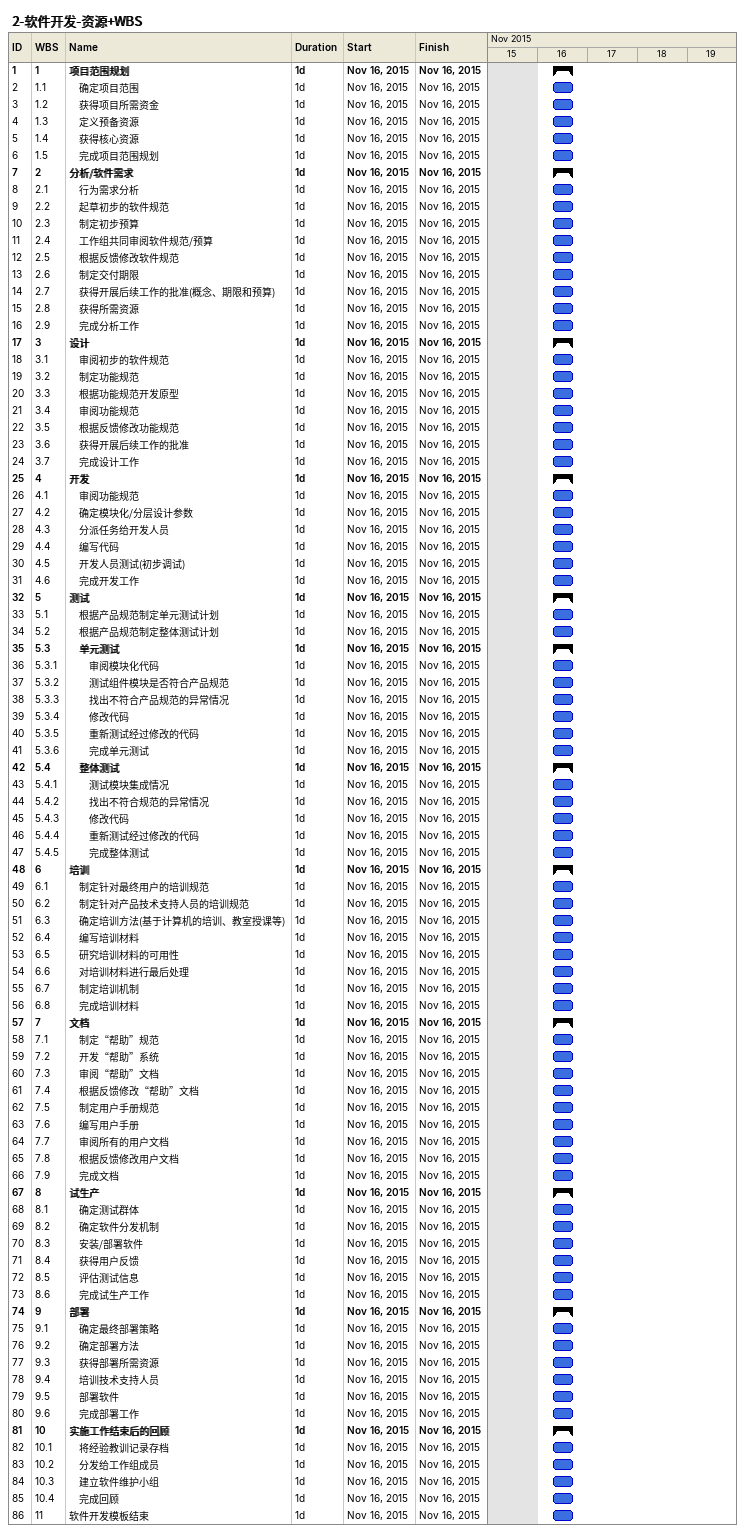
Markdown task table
2-软件开发-资源+WBS

| ID | WBS | Task | Duration | Start | Finish |
|---|---|---|---|---|---|
| 1 | 1 | **项目范围规划** | 1d | 2015-11-16 | 2015-11-16 |
| 2 | 1.1 | 确定项目范围 | 1d | 2015-11-16 | 2015-11-16 |
| 3 | 1.2 | 获得项目所需资金 | 1d | 2015-11-16 | 2015-11-16 |
| 4 | 1.3 | 定义预备资源 | 1d | 2015-11-16 | 2015-11-16 |
| 5 | 1.4 | 获得核心资源 | 1d | 2015-11-16 | 2015-11-16 |
| 6 | 1.5 | 完成项目范围规划 | 1d | 2015-11-16 | 2015-11-16 |
| 7 | 2 | **分析/软件需求** | 1d | 2015-11-16 | 2015-11-16 |
| 8 | 2.1 | 行为需求分析 | 1d | 2015-11-16 | 2015-11-16 |
| 9 | 2.2 | 起草初步的软件规范 | 1d | 2015-11-16 | 2015-11-16 |
| 10 | 2.3 | 制定初步预算 | 1d | 2015-11-16 | 2015-11-16 |
| 11 | 2.4 | 工作组共同审阅软件规范/预算 | 1d | 2015-11-16 | 2015-11-16 |
| 12 | 2.5 | 根据反馈修改软件规范 | 1d | 2015-11-16 | 2015-11-16 |
| 13 | 2.6 | 制定交付期限 | 1d | 2015-11-16 | 2015-11-16 |
| 14 | 2.7 | 获得开展后续工作的批准(概念、期限和预算) | 1d | 2015-11-16 | 2015-11-16 |
| 15 | 2.8 | 获得所需资源 | 1d | 2015-11-16 | 2015-11-16 |
| 16 | 2.9 | 完成分析工作 | 1d | 2015-11-16 | 2015-11-16 |
| 17 | 3 | **设计** | 1d | 2015-11-16 | 2015-11-16 |
| 18 | 3.1 | 审阅初步的软件规范 | 1d | 2015-11-16 | 2015-11-16 |
| 19 | 3.2 | 制定功能规范 | 1d | 2015-11-16 | 2015-11-16 |
| 20 | 3.3 | 根据功能规范开发原型 | 1d | 2015-11-16 | 2015-11-16 |
| 21 | 3.4 | 审阅功能规范 | 1d | 2015-11-16 | 2015-11-16 |
| 22 | 3.5 | 根据反馈修改功能规范 | 1d | 2015-11-16 | 2015-11-16 |
| 23 | 3.6 | 获得开展后续工作的批准 | 1d | 2015-11-16 | 2015-11-16 |
| 24 | 3.7 | 完成设计工作 | 1d | 2015-11-16 | 2015-11-16 |
| 25 | 4 | **开发** | 1d | 2015-11-16 | 2015-11-16 |
| 26 | 4.1 | 审阅功能规范 | 1d | 2015-11-16 | 2015-11-16 |
| 27 | 4.2 | 确定模块化/分层设计参数 | 1d | 2015-11-16 | 2015-11-16 |
| 28 | 4.3 | 分派任务给开发人员 | 1d | 2015-11-16 | 2015-11-16 |
| 29 | 4.4 | 编写代码 | 1d | 2015-11-16 | 2015-11-16 |
| 30 | 4.5 | 开发人员测试(初步调试) | 1d | 2015-11-16 | 2015-11-16 |
| 31 | 4.6 | 完成开发工作 | 1d | 2015-11-16 | 2015-11-16 |
| 32 | 5 | **测试** | 1d | 2015-11-16 | 2015-11-16 |
| 33 | 5.1 | 根据产品规范制定单元测试计划 | 1d | 2015-11-16 | 2015-11-16 |
| 34 | 5.2 | 根据产品规范制定整体测试计划 | 1d | 2015-11-16 | 2015-11-16 |
| 35 | 5.3 | **单元测试** | 1d | 2015-11-16 | 2015-11-16 |
| 36 | 5.3.1 | 审阅模块化代码 | 1d | 2015-11-16 | 2015-11-16 |
| 37 | 5.3.2 | 测试组件模块是否符合产品规范 | 1d | 2015-11-16 | 2015-11-16 |
| 38 | 5.3.3 | 找出不符合产品规范的异常情况 | 1d | 2015-11-16 | 2015-11-16 |
| 39 | 5.3.4 | 修改代码 | 1d | 2015-11-16 | 2015-11-16 |
| 40 | 5.3.5 | 重新测试经过修改的代码 | 1d | 2015-11-16 | 2015-11-16 |
| 41 | 5.3.6 | 完成单元测试 | 1d | 2015-11-16 | 2015-11-16 |
| 42 | 5.4 | **整体测试** | 1d | 2015-11-16 | 2015-11-16 |
| 43 | 5.4.1 | 测试模块集成情况 | 1d | 2015-11-16 | 2015-11-16 |
| 44 | 5.4.2 | 找出不符合规范的异常情况 | 1d | 2015-11-16 | 2015-11-16 |
| 45 | 5.4.3 | 修改代码 | 1d | 2015-11-16 | 2015-11-16 |
| 46 | 5.4.4 | 重新测试经过修改的代码 | 1d | 2015-11-16 | 2015-11-16 |
| 47 | 5.4.5 | 完成整体测试 | 1d | 2015-11-16 | 2015-11-16 |
| 48 | 6 | **培训** | 1d | 2015-11-16 | 2015-11-16 |
| 49 | 6.1 | 制定针对最终用户的培训规范 | 1d | 2015-11-16 | 2015-11-16 |
| 50 | 6.2 | 制定针对产品技术支持人员的培训规范 | 1d | 2015-11-16 | 2015-11-16 |
| 51 | 6.3 | 确定培训方法(基于计算机的培训、教室授课等) | 1d | 2015-11-16 | 2015-11-16 |
| 52 | 6.4 | 编写培训材料 | 1d | 2015-11-16 | 2015-11-16 |
| 53 | 6.5 | 研究培训材料的可用性 | 1d | 2015-11-16 | 2015-11-16 |
| 54 | 6.6 | 对培训材料进行最后处理 | 1d | 2015-11-16 | 2015-11-16 |
| 55 | 6.7 | 制定培训机制 | 1d | 2015-11-16 | 2015-11-16 |
| 56 | 6.8 | 完成培训材料 | 1d | 2015-11-16 | 2015-11-16 |
| 57 | 7 | **文档** | 1d | 2015-11-16 | 2015-11-16 |
| 58 | 7.1 | 制定“帮助”规范 | 1d | 2015-11-16 | 2015-11-16 |
| 59 | 7.2 | 开发“帮助”系统 | 1d | 2015-11-16 | 2015-11-16 |
| 60 | 7.3 | 审阅“帮助”文档 | 1d | 2015-11-16 | 2015-11-16 |
| 61 | 7.4 | 根据反馈修改“帮助”文档 | 1d | 2015-11-16 | 2015-11-16 |
| 62 | 7.5 | 制定用户手册规范 | 1d | 2015-11-16 | 2015-11-16 |
| 63 | 7.6 | 编写用户手册 | 1d | 2015-11-16 | 2015-11-16 |
| 64 | 7.7 | 审阅所有的用户文档 | 1d | 2015-11-16 | 2015-11-16 |
| 65 | 7.8 | 根据反馈修改用户文档 | 1d | 2015-11-16 | 2015-11-16 |
| 66 | 7.9 | 完成文档 | 1d | 2015-11-16 | 2015-11-16 |
| 67 | 8 | **试生产** | 1d | 2015-11-16 | 2015-11-16 |
| 68 | 8.1 | 确定测试群体 | 1d | 2015-11-16 | 2015-11-16 |
| 69 | 8.2 | 确定软件分发机制 | 1d | 2015-11-16 | 2015-11-16 |
| 70 | 8.3 | 安装/部署软件 | 1d | 2015-11-16 | 2015-11-16 |
| 71 | 8.4 | 获得用户反馈 | 1d | 2015-11-16 | 2015-11-16 |
| 72 | 8.5 | 评估测试信息 | 1d | 2015-11-16 | 2015-11-16 |
| 73 | 8.6 | 完成试生产工作 | 1d | 2015-11-16 | 2015-11-16 |
| 74 | 9 | **部署** | 1d | 2015-11-16 | 2015-11-16 |
| 75 | 9.1 | 确定最终部署策略 | 1d | 2015-11-16 | 2015-11-16 |
| 76 | 9.2 | 确定部署方法 | 1d | 2015-11-16 | 2015-11-16 |
| 77 | 9.3 | 获得部署所需资源 | 1d | 2015-11-16 | 2015-11-16 |
| 78 | 9.4 | 培训技术支持人员 | 1d | 2015-11-16 | 2015-11-16 |
| 79 | 9.5 | 部署软件 | 1d | 2015-11-16 | 2015-11-16 |
| 80 | 9.6 | 完成部署工作 | 1d | 2015-11-16 | 2015-11-16 |
| 81 | 10 | **实施工作结束后的回顾** | 1d | 2015-11-16 | 2015-11-16 |
| 82 | 10.1 | 将经验教训记录存档 | 1d | 2015-11-16 | 2015-11-16 |
| 83 | 10.2 | 分发给工作组成员 | 1d | 2015-11-16 | 2015-11-16 |
| 84 | 10.3 | 建立软件维护小组 | 1d | 2015-11-16 | 2015-11-16 |
| 85 | 10.4 | 完成回顾 | 1d | 2015-11-16 | 2015-11-16 |
| 86 | 11 | 软件开发模板结束 | 1d | 2015-11-16 | 2015-11-16 |
